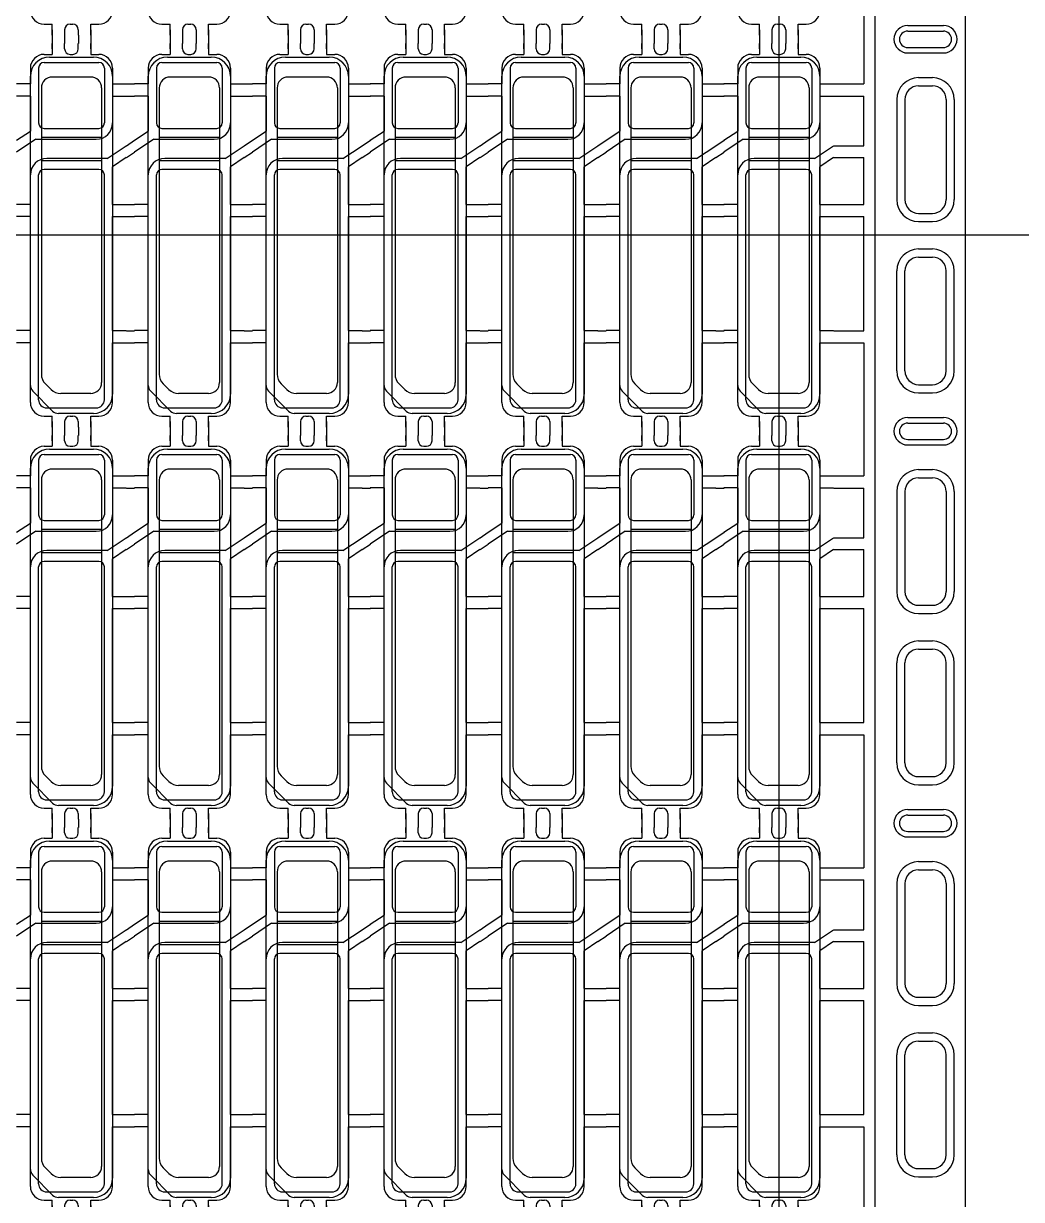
# Model space of a CAD drawing. Header units: millimetres. Extents: x -992 to 1678, y 98 to 1000.
# Drawn here: x -867.06 to -848.86, y 553.78 to 575.23 of the extents above; entities that cross this region are included whole.
import ezdxf

# ---------------------------------------------------------------- set-up
doc = ezdxf.new("R2010")
doc.units = ezdxf.units.MM
doc.linetypes.add('CENTER', pattern=[10.16, 6.35, -1.27, 1.27, -1.27])
doc.linetypes.add('HIDDEN', pattern=[1.905, 1.27, -0.635])
for name, color, linetype in [('1', 3, 'Continuous'), ('b etching', 1, 'Continuous'), ('CEN', 8, 'CENTER'), ('HID', 1, 'HIDDEN'), ('PPA', 2, 'Continuous')]:
    doc.layers.add(name, color=color, linetype=linetype)

# ---------------------------------------------------------------- blocks, each defined once
blk = doc.blocks.new('e1')
at = {"layer": '1'}
for p, q in [((-947.058, 906.581), (-947.058, 906.481)), ((-947.058, 906.481), (-947.058, 906.581)), ((-947.058, 906.581), (-947.058, 906.381)), ((-946.358, 906.581), (-946.358, 906.481)), ((-946.358, 906.481), (-946.358, 906.581)), ((-946.358, 906.581), (-946.358, 906.381)), ((-946.358, 906.381), (-946.208, 906.381)), ((-947.458, 906.131), (-947.458, 905.841)), ((-945.958, 906.131), (-945.958, 905.841)), ((-947.458, 905.841), (-947.708, 905.841)), ((-945.958, 905.841), (-945.708, 905.841)), ((-947.458, 905.621), (-947.708, 905.621)), ((-947.458, 905.621), (-947.458, 904.981)), ((-945.958, 905.621), (-945.958, 905.131)), ((-945.958, 905.621), (-945.708, 905.621)), ((-947.358, 904.831), (-946.258, 904.831)), ((-946.058, 904.481), (-947.158, 904.481)), ((-947.458, 903.641), (-947.458, 904.231)), ((-945.958, 903.641), (-945.958, 904.331)), ((-947.458, 903.641), (-947.708, 903.641)), ((-945.958, 903.641), (-945.708, 903.641)), ((-947.458, 903.421), (-947.708, 903.421)), ((-947.458, 901.341), (-947.458, 903.421)), ((-945.958, 901.341), (-945.958, 903.421)), ((-945.958, 903.421), (-945.708, 903.421)), ((-947.458, 901.341), (-947.708, 901.341)), ((-945.958, 901.341), (-945.708, 901.341)), ((-947.458, 901.121), (-947.708, 901.121)), ((-947.458, 900.031), (-947.458, 901.121)), ((-945.958, 900.031), (-945.958, 901.121)), ((-945.958, 901.121), (-945.708, 901.121)), ((-947.058, 899.581), (-947.058, 899.781)), ((-947.058, 899.581), (-947.058, 899.681)), ((-947.058, 899.681), (-947.058, 899.581)), ((-946.358, 899.781), (-946.208, 899.781)), ((-946.358, 899.581), (-946.358, 899.781)), ((-946.358, 899.581), (-946.358, 899.681)), ((-946.358, 899.681), (-946.358, 899.581))]:
    blk.add_line(p, q, dxfattribs=at)
at = {"layer": '1', "linetype": 'ByBlock'}
for p, q in [((-946.833, 906.481), (-946.833, 906.581)), ((-946.583, 906.481), (-946.583, 906.581)), ((-947.208, 906.381), (-947.058, 906.381)), ((-946.733, 906.381), (-946.683, 906.381)), ((-947.708, 904.814), (-947.458, 904.981)), ((-947.358, 904.831), (-947.708, 904.597)), ((-946.058, 904.481), (-945.708, 904.714)), ((-945.708, 904.497), (-945.958, 904.331)), ((-947.208, 899.781), (-947.058, 899.781)), ((-946.833, 899.681), (-946.833, 899.581)), ((-946.733, 899.781), (-946.683, 899.781)), ((-946.583, 899.681), (-946.583, 899.581))]:
    blk.add_line(p, q, dxfattribs=at)
for centre, start, end in [((-946.733, 906.481), 180, 270), ((-946.683, 906.481), 270, 0), ((-946.733, 899.681), 90, 180), ((-946.683, 899.681), 0, 90)]:
    blk.add_arc(centre, 0.1, start, end, dxfattribs=at)
at = {"layer": '1'}
for centre, radius, start, end in [((-947.208, 906.131), 0.25, 90, 180), ((-946.208, 906.131), 0.25, 0, 90), ((-946.258, 905.131), 0.3, 270, 0), ((-947.158, 904.181), 0.3, 90, 180), ((-947.208, 900.031), 0.25, 180, 270), ((-946.208, 900.031), 0.25, 270, 0)]:
    blk.add_arc(centre, radius, start, end, dxfattribs=at)
blk = doc.blocks.new('e2')
at = {"layer": 'b etching', "linetype": 'ByBlock'}
for p, q in [((-947.308, 906.131), (-947.308, 905.131)), ((-947.208, 906.231), (-946.208, 906.231)), ((-946.108, 906.131), (-946.108, 905.131)), ((-947.208, 905.031), (-946.208, 905.031)), ((-947.308, 900.081), (-947.308, 904.181)), ((-946.208, 904.281), (-947.208, 904.281)), ((-946.108, 900.081), (-946.108, 904.181)), ((-947.158, 899.931), (-946.258, 899.931))]:
    blk.add_line(p, q, dxfattribs=at)
for centre, radius, start, end in [((-947.208, 906.131), 0.1, 90, 180), ((-946.208, 906.131), 0.1, 360, 90), ((-947.208, 905.131), 0.1, 180, 270), ((-946.208, 905.131), 0.1, 270, 360), ((-947.208, 904.181), 0.1, 90, 180), ((-946.208, 904.181), 0.1, 0, 90), ((-947.158, 900.081), 0.15, 180, 270), ((-946.258, 900.081), 0.15, 270, 0)]:
    blk.add_arc(centre, radius, start, end, dxfattribs=at)

msp = doc.modelspace()

# ---------------------------------------------------------------- linework, layer by layer
at = {"layer": '1', "linetype": 'ByBlock'}
for p, q in [((-851.73553085, 576.56062093), (-851.73553085, 574.13062093)), ((-866.53553085, 575.02062093), (-866.53553085, 574.87062093)), ((-866.31053085, 575.02062093), (-866.31053085, 574.87062093)), ((-866.06053085, 575.02062093), (-866.06053085, 574.87062093)), ((-865.83553085, 575.02062093), (-865.83553085, 574.87062093)), ((-864.38553085, 575.02062093), (-864.38553085, 574.87062093)), ((-864.16053085, 575.02062093), (-864.16053085, 574.87062093)), ((-863.91053085, 575.02062093), (-863.91053085, 574.87062093)), ((-863.68553085, 575.02062093), (-863.68553085, 574.87062093)), ((-862.23553085, 575.02062093), (-862.23553085, 574.87062093)), ((-862.01053085, 575.02062093), (-862.01053085, 574.87062093)), ((-861.76053085, 575.02062093), (-861.76053085, 574.87062093)), ((-861.53553085, 575.02062093), (-861.53553085, 574.87062093)), ((-860.08553085, 575.02062093), (-860.08553085, 574.87062093)), ((-859.86053085, 575.02062093), (-859.86053085, 574.87062093)), ((-859.61053085, 575.02062093), (-859.61053085, 574.87062093)), ((-859.38553085, 575.02062093), (-859.38553085, 574.87062093)), ((-857.93553085, 575.02062093), (-857.93553085, 574.87062093)), ((-857.71053085, 575.02062093), (-857.71053085, 574.87062093)), ((-857.46053085, 575.02062093), (-857.46053085, 574.87062093)), ((-857.23553085, 575.02062093), (-857.23553085, 574.87062093)), ((-855.78553085, 575.02062093), (-855.78553085, 574.87062093)), ((-855.56053085, 575.02062093), (-855.56053085, 574.87062093)), ((-855.31053085, 575.02062093), (-855.31053085, 574.87062093)), ((-855.08553085, 575.02062093), (-855.08553085, 574.87062093)), ((-853.63553085, 575.02062093), (-853.63553085, 574.87062093)), ((-853.41053085, 575.02062093), (-853.41053085, 574.87062093)), ((-853.16053085, 575.02062093), (-853.16053085, 574.87062093)), ((-852.93553085, 575.02062093), (-852.93553085, 574.87062093)), ((-865.18553085, 574.13062093), (-865.03553085, 574.13062093)), ((-863.03553085, 574.13062093), (-862.88553085, 574.13062093)), ((-860.88553085, 574.13062093), (-860.73553085, 574.13062093)), ((-858.73553085, 574.13062093), (-858.58553085, 574.13062093)), ((-856.58553085, 574.13062093), (-856.43553085, 574.13062093)), ((-854.43553085, 574.13062093), (-854.28553085, 574.13062093)), ((-852.28553085, 574.13062093), (-851.73553085, 574.13062093)), ((-865.18553085, 573.91062093), (-865.03553085, 573.91062093)), ((-863.03553085, 573.91062093), (-862.88553085, 573.91062093)), ((-860.88553085, 573.91062093), (-860.73553085, 573.91062093)), ((-858.73553085, 573.91062093), (-858.58553085, 573.91062093)), ((-856.58553085, 573.91062093), (-856.43553085, 573.91062093)), ((-854.43553085, 573.91062093), (-854.28553085, 573.91062093)), ((-852.28553085, 573.91062093), (-851.73553085, 573.91062093)), ((-851.73553085, 573.00395426), (-851.73553085, 573.91062093)), ((-865.18553085, 573.00395426), (-865.03553085, 573.10395426)), ((-863.03553085, 573.00395426), (-862.88553085, 573.10395426)), ((-860.88553085, 573.00395426), (-860.73553085, 573.10395426)), ((-858.73553085, 573.00395426), (-858.58553085, 573.10395426)), ((-856.58553085, 573.00395426), (-856.43553085, 573.10395426)), ((-854.43553085, 573.00395426), (-854.28553085, 573.10395426)), ((-852.28553085, 573.00395426), (-851.73553085, 573.00395426)), ((-865.18553085, 572.78728759), (-865.03553085, 572.88728759)), ((-863.03553085, 572.78728759), (-862.88553085, 572.88728759)), ((-860.88553085, 572.78728759), (-860.73553085, 572.88728759)), ((-858.73553085, 572.78728759), (-858.58553085, 572.88728759)), ((-856.58553085, 572.78728759), (-856.43553085, 572.88728759)), ((-854.43553085, 572.78728759), (-854.28553085, 572.88728759)), ((-852.28553085, 572.78728759), (-851.73553085, 572.78728759)), ((-851.73553085, 571.93062093), (-851.73553085, 572.78728759)), ((-865.18553085, 571.93062093), (-865.03553085, 571.93062093)), ((-863.03553085, 571.93062093), (-862.88553085, 571.93062093)), ((-860.88553085, 571.93062093), (-860.73553085, 571.93062093)), ((-858.73553085, 571.93062093), (-858.58553085, 571.93062093)), ((-856.58553085, 571.93062093), (-856.43553085, 571.93062093)), ((-854.43553085, 571.93062093), (-854.28553085, 571.93062093)), ((-852.28553085, 571.93062093), (-851.73553085, 571.93062093)), ((-865.18553085, 571.71062093), (-865.03553085, 571.71062093)), ((-863.03553085, 571.71062093), (-862.88553085, 571.71062093)), ((-860.88553085, 571.71062093), (-860.73553085, 571.71062093)), ((-858.73553085, 571.71062093), (-858.58553085, 571.71062093)), ((-856.58553085, 571.71062093), (-856.43553085, 571.71062093)), ((-854.43553085, 571.71062093), (-854.28553085, 571.71062093)), ((-852.28553085, 571.71062093), (-851.73553085, 571.71062093)), ((-851.73553085, 569.63062093), (-851.73553085, 571.71062093)), ((-865.18553085, 569.63062093), (-865.03553085, 569.63062093)), ((-863.03553085, 569.63062093), (-862.88553085, 569.63062093)), ((-860.88553085, 569.63062093), (-860.73553085, 569.63062093)), ((-858.73553085, 569.63062093), (-858.58553085, 569.63062093)), ((-856.58553085, 569.63062093), (-856.43553085, 569.63062093)), ((-854.43553085, 569.63062093), (-854.28553085, 569.63062093)), ((-852.28553085, 569.63062093), (-851.73553085, 569.63062093)), ((-865.18553085, 569.41062093), (-865.03553085, 569.41062093)), ((-863.03553085, 569.41062093), (-862.88553085, 569.41062093)), ((-860.88553085, 569.41062093), (-860.73553085, 569.41062093)), ((-858.73553085, 569.41062093), (-858.58553085, 569.41062093)), ((-856.58553085, 569.41062093), (-856.43553085, 569.41062093)), ((-854.43553085, 569.41062093), (-854.28553085, 569.41062093)), ((-852.28553085, 569.41062093), (-851.73553085, 569.41062093)), ((-851.73553085, 569.41062093), (-851.73553085, 566.98062093)), ((-866.53553085, 567.87062093), (-866.53553085, 567.72062093)), ((-866.31053085, 567.87062093), (-866.31053085, 567.72062093)), ((-866.06053085, 567.87062093), (-866.06053085, 567.72062093)), ((-865.83553085, 567.87062093), (-865.83553085, 567.72062093)), ((-864.38553085, 567.87062093), (-864.38553085, 567.72062093)), ((-864.16053085, 567.87062093), (-864.16053085, 567.72062093)), ((-863.91053085, 567.87062093), (-863.91053085, 567.72062093)), ((-863.68553085, 567.87062093), (-863.68553085, 567.72062093)), ((-862.23553085, 567.87062093), (-862.23553085, 567.72062093)), ((-862.01053085, 567.87062093), (-862.01053085, 567.72062093)), ((-861.76053085, 567.87062093), (-861.76053085, 567.72062093)), ((-861.53553085, 567.87062093), (-861.53553085, 567.72062093)), ((-860.08553085, 567.87062093), (-860.08553085, 567.72062093)), ((-859.86053085, 567.87062093), (-859.86053085, 567.72062093)), ((-859.61053085, 567.87062093), (-859.61053085, 567.72062093)), ((-859.38553085, 567.87062093), (-859.38553085, 567.72062093)), ((-857.93553085, 567.87062093), (-857.93553085, 567.72062093)), ((-857.71053085, 567.87062093), (-857.71053085, 567.72062093)), ((-857.46053085, 567.87062093), (-857.46053085, 567.72062093)), ((-857.23553085, 567.87062093), (-857.23553085, 567.72062093)), ((-855.78553085, 567.87062093), (-855.78553085, 567.72062093)), ((-855.56053085, 567.87062093), (-855.56053085, 567.72062093)), ((-855.31053085, 567.87062093), (-855.31053085, 567.72062093)), ((-855.08553085, 567.87062093), (-855.08553085, 567.72062093)), ((-853.63553085, 567.87062093), (-853.63553085, 567.72062093)), ((-853.41053085, 567.87062093), (-853.41053085, 567.72062093)), ((-853.16053085, 567.87062093), (-853.16053085, 567.72062093)), ((-852.93553085, 567.87062093), (-852.93553085, 567.72062093)), ((-865.18553085, 566.98062093), (-865.03553085, 566.98062093)), ((-863.03553085, 566.98062093), (-862.88553085, 566.98062093)), ((-860.88553085, 566.98062093), (-860.73553085, 566.98062093)), ((-858.73553085, 566.98062093), (-858.58553085, 566.98062093)), ((-856.58553085, 566.98062093), (-856.43553085, 566.98062093)), ((-854.43553085, 566.98062093), (-854.28553085, 566.98062093)), ((-852.28553085, 566.98062093), (-851.73553085, 566.98062093)), ((-865.18553085, 566.76062093), (-865.03553085, 566.76062093)), ((-863.03553085, 566.76062093), (-862.88553085, 566.76062093)), ((-860.88553085, 566.76062093), (-860.73553085, 566.76062093)), ((-858.73553085, 566.76062093), (-858.58553085, 566.76062093)), ((-856.58553085, 566.76062093), (-856.43553085, 566.76062093)), ((-854.43553085, 566.76062093), (-854.28553085, 566.76062093)), ((-852.28553085, 566.76062093), (-851.73553085, 566.76062093)), ((-851.73553085, 565.85395426), (-851.73553085, 566.76062093)), ((-865.18553085, 565.85395426), (-865.03553085, 565.95395426)), ((-863.03553085, 565.85395426), (-862.88553085, 565.95395426)), ((-860.88553085, 565.85395426), (-860.73553085, 565.95395426)), ((-858.73553085, 565.85395426), (-858.58553085, 565.95395426)), ((-856.58553085, 565.85395426), (-856.43553085, 565.95395426)), ((-854.43553085, 565.85395426), (-854.28553085, 565.95395426)), ((-852.28553085, 565.85395426), (-851.73553085, 565.85395426)), ((-865.18553085, 565.63728759), (-865.03553085, 565.73728759)), ((-863.03553085, 565.63728759), (-862.88553085, 565.73728759)), ((-860.88553085, 565.63728759), (-860.73553085, 565.73728759)), ((-858.73553085, 565.63728759), (-858.58553085, 565.73728759)), ((-856.58553085, 565.63728759), (-856.43553085, 565.73728759)), ((-854.43553085, 565.63728759), (-854.28553085, 565.73728759)), ((-852.28553085, 565.63728759), (-851.73553085, 565.63728759)), ((-851.73553085, 564.78062093), (-851.73553085, 565.63728759)), ((-865.18553085, 564.78062093), (-865.03553085, 564.78062093)), ((-863.03553085, 564.78062093), (-862.88553085, 564.78062093)), ((-860.88553085, 564.78062093), (-860.73553085, 564.78062093)), ((-858.73553085, 564.78062093), (-858.58553085, 564.78062093)), ((-856.58553085, 564.78062093), (-856.43553085, 564.78062093)), ((-854.43553085, 564.78062093), (-854.28553085, 564.78062093)), ((-852.28553085, 564.78062093), (-851.73553085, 564.78062093)), ((-865.18553085, 564.56062093), (-865.03553085, 564.56062093)), ((-863.03553085, 564.56062093), (-862.88553085, 564.56062093)), ((-860.88553085, 564.56062093), (-860.73553085, 564.56062093)), ((-858.73553085, 564.56062093), (-858.58553085, 564.56062093)), ((-856.58553085, 564.56062093), (-856.43553085, 564.56062093)), ((-854.43553085, 564.56062093), (-854.28553085, 564.56062093)), ((-852.28553085, 564.56062093), (-851.73553085, 564.56062093)), ((-851.73553085, 562.48062093), (-851.73553085, 564.56062093)), ((-865.18553085, 562.48062093), (-865.03553085, 562.48062093)), ((-863.03553085, 562.48062093), (-862.88553085, 562.48062093)), ((-860.88553085, 562.48062093), (-860.73553085, 562.48062093)), ((-858.73553085, 562.48062093), (-858.58553085, 562.48062093)), ((-856.58553085, 562.48062093), (-856.43553085, 562.48062093)), ((-854.43553085, 562.48062093), (-854.28553085, 562.48062093)), ((-852.28553085, 562.48062093), (-851.73553085, 562.48062093)), ((-865.18553085, 562.26062093), (-865.03553085, 562.26062093)), ((-863.03553085, 562.26062093), (-862.88553085, 562.26062093)), ((-860.88553085, 562.26062093), (-860.73553085, 562.26062093)), ((-858.73553085, 562.26062093), (-858.58553085, 562.26062093)), ((-856.58553085, 562.26062093), (-856.43553085, 562.26062093)), ((-854.43553085, 562.26062093), (-854.28553085, 562.26062093)), ((-852.28553085, 562.26062093), (-851.73553085, 562.26062093)), ((-851.73553085, 562.26062093), (-851.73553085, 559.83062093)), ((-866.53553085, 560.72062093), (-866.53553085, 560.57062093)), ((-866.31053085, 560.72062093), (-866.31053085, 560.57062093)), ((-866.06053085, 560.72062093), (-866.06053085, 560.57062093)), ((-865.83553085, 560.72062093), (-865.83553085, 560.57062093)), ((-864.38553085, 560.72062093), (-864.38553085, 560.57062093)), ((-864.16053085, 560.72062093), (-864.16053085, 560.57062093)), ((-863.91053085, 560.72062093), (-863.91053085, 560.57062093)), ((-863.68553085, 560.72062093), (-863.68553085, 560.57062093)), ((-862.23553085, 560.72062093), (-862.23553085, 560.57062093)), ((-862.01053085, 560.72062093), (-862.01053085, 560.57062093)), ((-861.76053085, 560.72062093), (-861.76053085, 560.57062093)), ((-861.53553085, 560.72062093), (-861.53553085, 560.57062093)), ((-860.08553085, 560.72062093), (-860.08553085, 560.57062093)), ((-859.86053085, 560.72062093), (-859.86053085, 560.57062093)), ((-859.61053085, 560.72062093), (-859.61053085, 560.57062093)), ((-859.38553085, 560.72062093), (-859.38553085, 560.57062093)), ((-857.93553085, 560.72062093), (-857.93553085, 560.57062093)), ((-857.71053085, 560.72062093), (-857.71053085, 560.57062093)), ((-857.46053085, 560.72062093), (-857.46053085, 560.57062093)), ((-857.23553085, 560.72062093), (-857.23553085, 560.57062093)), ((-855.78553085, 560.72062093), (-855.78553085, 560.57062093)), ((-855.56053085, 560.72062093), (-855.56053085, 560.57062093)), ((-855.31053085, 560.72062093), (-855.31053085, 560.57062093)), ((-855.08553085, 560.72062093), (-855.08553085, 560.57062093)), ((-853.63553085, 560.72062093), (-853.63553085, 560.57062093)), ((-853.41053085, 560.72062093), (-853.41053085, 560.57062093)), ((-853.16053085, 560.72062093), (-853.16053085, 560.57062093)), ((-852.93553085, 560.72062093), (-852.93553085, 560.57062093)), ((-865.18553085, 559.83062093), (-865.03553085, 559.83062093)), ((-863.03553085, 559.83062093), (-862.88553085, 559.83062093)), ((-860.88553085, 559.83062093), (-860.73553085, 559.83062093)), ((-858.73553085, 559.83062093), (-858.58553085, 559.83062093)), ((-856.58553085, 559.83062093), (-856.43553085, 559.83062093)), ((-854.43553085, 559.83062093), (-854.28553085, 559.83062093)), ((-852.28553085, 559.83062093), (-851.73553085, 559.83062093)), ((-865.18553085, 559.61062093), (-865.03553085, 559.61062093)), ((-863.03553085, 559.61062093), (-862.88553085, 559.61062093)), ((-860.88553085, 559.61062093), (-860.73553085, 559.61062093)), ((-858.73553085, 559.61062093), (-858.58553085, 559.61062093)), ((-856.58553085, 559.61062093), (-856.43553085, 559.61062093)), ((-854.43553085, 559.61062093), (-854.28553085, 559.61062093)), ((-852.28553085, 559.61062093), (-851.73553085, 559.61062093)), ((-851.73553085, 558.70395426), (-851.73553085, 559.61062093)), ((-865.18553085, 558.70395426), (-865.03553085, 558.80395426)), ((-863.03553085, 558.70395426), (-862.88553085, 558.80395426)), ((-860.88553085, 558.70395426), (-860.73553085, 558.80395426)), ((-858.73553085, 558.70395426), (-858.58553085, 558.80395426)), ((-856.58553085, 558.70395426), (-856.43553085, 558.80395426)), ((-854.43553085, 558.70395426), (-854.28553085, 558.80395426)), ((-865.18553085, 558.48728759), (-865.03553085, 558.58728759)), ((-863.03553085, 558.48728759), (-862.88553085, 558.58728759)), ((-860.88553085, 558.48728759), (-860.73553085, 558.58728759)), ((-858.73553085, 558.48728759), (-858.58553085, 558.58728759)), ((-856.58553085, 558.48728759), (-856.43553085, 558.58728759)), ((-854.43553085, 558.48728759), (-854.28553085, 558.58728759)), ((-852.28553085, 558.70395426), (-851.73553085, 558.70395426)), ((-852.28553085, 558.48728759), (-851.73553085, 558.48728759)), ((-851.73553085, 557.63062093), (-851.73553085, 558.48728759)), ((-865.18553085, 557.63062093), (-865.03553085, 557.63062093)), ((-863.03553085, 557.63062093), (-862.88553085, 557.63062093)), ((-860.88553085, 557.63062093), (-860.73553085, 557.63062093)), ((-858.73553085, 557.63062093), (-858.58553085, 557.63062093)), ((-856.58553085, 557.63062093), (-856.43553085, 557.63062093)), ((-854.43553085, 557.63062093), (-854.28553085, 557.63062093)), ((-852.28553085, 557.63062093), (-851.73553085, 557.63062093)), ((-865.18553085, 557.41062093), (-865.03553085, 557.41062093)), ((-863.03553085, 557.41062093), (-862.88553085, 557.41062093)), ((-860.88553085, 557.41062093), (-860.73553085, 557.41062093)), ((-858.73553085, 557.41062093), (-858.58553085, 557.41062093)), ((-856.58553085, 557.41062093), (-856.43553085, 557.41062093)), ((-854.43553085, 557.41062093), (-854.28553085, 557.41062093)), ((-852.28553085, 557.41062093), (-851.73553085, 557.41062093)), ((-851.73553085, 555.33062093), (-851.73553085, 557.41062093)), ((-865.18553085, 555.33062093), (-865.03553085, 555.33062093)), ((-863.03553085, 555.33062093), (-862.88553085, 555.33062093)), ((-860.88553085, 555.33062093), (-860.73553085, 555.33062093)), ((-858.73553085, 555.33062093), (-858.58553085, 555.33062093)), ((-856.58553085, 555.33062093), (-856.43553085, 555.33062093)), ((-854.43553085, 555.33062093), (-854.28553085, 555.33062093)), ((-852.28553085, 555.33062093), (-851.73553085, 555.33062093)), ((-865.18553085, 555.11062093), (-865.03553085, 555.11062093)), ((-863.03553085, 555.11062093), (-862.88553085, 555.11062093)), ((-860.88553085, 555.11062093), (-860.73553085, 555.11062093)), ((-858.73553085, 555.11062093), (-858.58553085, 555.11062093)), ((-856.58553085, 555.11062093), (-856.43553085, 555.11062093)), ((-854.43553085, 555.11062093), (-854.28553085, 555.11062093)), ((-852.28553085, 555.11062093), (-851.73553085, 555.11062093)), ((-851.73553085, 555.11062093), (-851.73553085, 552.68062093))]:
    msp.add_line(p, q, dxfattribs=at)
at = {"layer": '1'}
for p, q in [((-850.93553085, 575.09562093), (-850.28553085, 575.09562093)), ((-850.93553085, 575.09562093), (-850.28553085, 575.09562093)), ((-850.93553085, 574.79562093), (-850.28553085, 574.79562093)), ((-850.93553085, 574.79562093), (-850.28553085, 574.79562093)), ((-850.73553085, 574.09562093), (-850.48553085, 574.09562093)), ((-850.98553085, 573.84562093), (-850.98553085, 572.02062093)), ((-850.23553085, 573.84562093), (-850.23553085, 572.02062093)), ((-850.73553085, 571.77062093), (-850.48553085, 571.77062093)), ((-850.73553085, 570.97062093), (-850.48553085, 570.97062093)), ((-850.98553085, 568.89562093), (-850.98553085, 570.72062093)), ((-850.23553085, 568.89562093), (-850.23553085, 570.72062093)), ((-850.73553085, 568.64562093), (-850.48553085, 568.64562093)), ((-850.93553085, 567.94562093), (-850.28553085, 567.94562093)), ((-850.93553085, 567.94562093), (-850.28553085, 567.94562093)), ((-850.93553085, 567.64562093), (-850.28553085, 567.64562093)), ((-850.93553085, 567.64562093), (-850.28553085, 567.64562093)), ((-850.73553085, 566.94562093), (-850.48553085, 566.94562093)), ((-850.98553085, 566.69562093), (-850.98553085, 564.87062093)), ((-850.23553085, 566.69562093), (-850.23553085, 564.87062093)), ((-850.73553085, 564.62062093), (-850.48553085, 564.62062093)), ((-850.73553085, 563.82062093), (-850.48553085, 563.82062093)), ((-850.98553085, 561.74562093), (-850.98553085, 563.57062093)), ((-850.23553085, 561.74562093), (-850.23553085, 563.57062093)), ((-850.73553085, 561.49562093), (-850.48553085, 561.49562093)), ((-850.93553085, 560.79562093), (-850.28553085, 560.79562093)), ((-850.93553085, 560.79562093), (-850.28553085, 560.79562093)), ((-850.93553085, 560.49562093), (-850.28553085, 560.49562093)), ((-850.93553085, 560.49562093), (-850.28553085, 560.49562093)), ((-850.73553085, 559.79562093), (-850.48553085, 559.79562093)), ((-850.98553085, 559.54562093), (-850.98553085, 557.72062093)), ((-850.23553085, 559.54562093), (-850.23553085, 557.72062093)), ((-850.73553085, 557.47062093), (-850.48553085, 557.47062093)), ((-850.73553085, 556.67062093), (-850.48553085, 556.67062093)), ((-850.98553085, 554.59562093), (-850.98553085, 556.42062093)), ((-850.23553085, 554.59562093), (-850.23553085, 556.42062093)), ((-850.73553085, 554.34562093), (-850.48553085, 554.34562093))]:
    msp.add_line(p, q, dxfattribs=at)
for centre, radius, start, end in [((-850.93553085, 574.94562093), 0.15, 90, 270), ((-850.93553085, 574.94562093), 0.15, 90, 270), ((-850.28553085, 574.94562093), 0.15, 270, 90), ((-850.28553085, 574.94562093), 0.15, 270, 90), ((-850.73553085, 573.84562093), 0.25, 90, 180), ((-850.48553085, 573.84562093), 0.25, 0, 90), ((-850.73553085, 572.02062093), 0.25, 180, 270), ((-850.48553085, 572.02062093), 0.25, 270, 0), ((-850.73553085, 570.72062093), 0.25, 90, 180), ((-850.48553085, 570.72062093), 0.25, 360, 90), ((-850.73553085, 568.89562093), 0.25, 180, 270), ((-850.48553085, 568.89562093), 0.25, 270, 360), ((-850.93553085, 567.79562093), 0.15, 90, 270), ((-850.93553085, 567.79562093), 0.15, 90, 270), ((-850.28553085, 567.79562093), 0.15, 270, 90), ((-850.28553085, 567.79562093), 0.15, 270, 90), ((-850.73553085, 566.69562093), 0.25, 90, 180), ((-850.48553085, 566.69562093), 0.25, 0, 90), ((-850.73553085, 564.87062093), 0.25, 180, 270), ((-850.48553085, 564.87062093), 0.25, 270, 0), ((-850.73553085, 563.57062093), 0.25, 90, 180), ((-850.48553085, 563.57062093), 0.25, 360, 90), ((-850.73553085, 561.74562093), 0.25, 180, 270), ((-850.48553085, 561.74562093), 0.25, 270, 360), ((-850.93553085, 560.64562093), 0.15, 90, 270), ((-850.93553085, 560.64562093), 0.15, 90, 270), ((-850.28553085, 560.64562093), 0.15, 270, 90), ((-850.28553085, 560.64562093), 0.15, 270, 90), ((-850.73553085, 559.54562093), 0.25, 90, 180), ((-850.48553085, 559.54562093), 0.25, 0, 90), ((-850.73553085, 557.72062093), 0.25, 180, 270), ((-850.48553085, 557.72062093), 0.25, 270, 0), ((-850.73553085, 556.42062093), 0.25, 90, 180), ((-850.48553085, 556.42062093), 0.25, 360, 90), ((-850.73553085, 554.59562093), 0.25, 180, 270), ((-850.48553085, 554.59562093), 0.25, 270, 360)]:
    msp.add_arc(centre, radius, start, end, dxfattribs=at)
at = {"layer": 'CEN', "linetype": 'ByBlock'}
for p, q in [((-853.28553085, 604.77062093), (-853.28553085, 537.97062093)), ((-650.66508095, 571.37062093), (-912.43297569, 571.37062093))]:
    msp.add_line(p, q, dxfattribs=at)
at = {"layer": 'HID', "linetype": 'ByBlock'}
for p, q in [((-851.53553085, 596.62062093), (-851.53553085, 546.12062093)), ((-850.93553085, 575.19562093), (-850.28553085, 575.19562093)), ((-850.93553085, 574.69562093), (-850.28553085, 574.69562093)), ((-850.73553085, 574.24562093), (-850.48553085, 574.24562093)), ((-851.13553085, 573.84562093), (-851.13553085, 572.02062093)), ((-850.08553085, 573.84562093), (-850.08553085, 572.02062093)), ((-850.73553085, 571.62062093), (-850.48553085, 571.62062093)), ((-850.73553085, 571.12062093), (-850.48553085, 571.12062093)), ((-851.13553085, 568.89562093), (-851.13553085, 570.72062093)), ((-850.08553085, 568.89562093), (-850.08553085, 570.72062093)), ((-850.73553085, 568.49562093), (-850.48553085, 568.49562093)), ((-850.93553085, 568.04562093), (-850.28553085, 568.04562093)), ((-850.93553085, 567.54562093), (-850.28553085, 567.54562093)), ((-850.73553085, 567.09562093), (-850.48553085, 567.09562093)), ((-851.13553085, 566.69562093), (-851.13553085, 564.87062093)), ((-850.08553085, 566.69562093), (-850.08553085, 564.87062093)), ((-850.73553085, 564.47062093), (-850.48553085, 564.47062093)), ((-850.73553085, 563.97062093), (-850.48553085, 563.97062093)), ((-851.13553085, 561.74562093), (-851.13553085, 563.57062093)), ((-850.08553085, 561.74562093), (-850.08553085, 563.57062093)), ((-850.73553085, 561.34562093), (-850.48553085, 561.34562093)), ((-850.93553085, 560.89562093), (-850.28553085, 560.89562093)), ((-850.93553085, 560.39562093), (-850.28553085, 560.39562093)), ((-850.73553085, 559.94562093), (-850.48553085, 559.94562093)), ((-851.13553085, 559.54562093), (-851.13553085, 557.72062093)), ((-850.08553085, 559.54562093), (-850.08553085, 557.72062093)), ((-850.73553085, 557.32062093), (-850.48553085, 557.32062093)), ((-850.73553085, 556.82062093), (-850.48553085, 556.82062093)), ((-851.13553085, 554.59562093), (-851.13553085, 556.42062093)), ((-850.08553085, 554.59562093), (-850.08553085, 556.42062093)), ((-850.73553085, 554.19562093), (-850.48553085, 554.19562093))]:
    msp.add_line(p, q, dxfattribs=at)
for centre, radius, start, end in [((-850.93553085, 574.94562093), 0.25, 90, 270), ((-850.28553085, 574.94562093), 0.25, 270, 90), ((-850.73553085, 573.84562093), 0.4, 90, 180), ((-850.48553085, 573.84562093), 0.4, 0, 90), ((-850.73553085, 572.02062093), 0.4, 180, 270), ((-850.48553085, 572.02062093), 0.4, 270, 0), ((-850.73553085, 570.72062093), 0.4, 90, 180), ((-850.48553085, 570.72062093), 0.4, 360, 90), ((-850.73553085, 568.89562093), 0.4, 180, 270), ((-850.48553085, 568.89562093), 0.4, 270, 360), ((-850.93553085, 567.79562093), 0.25, 90, 270), ((-850.28553085, 567.79562093), 0.25, 270, 90), ((-850.73553085, 566.69562093), 0.4, 90, 180), ((-850.48553085, 566.69562093), 0.4, 0, 90), ((-850.73553085, 564.87062093), 0.4, 180, 270), ((-850.48553085, 564.87062093), 0.4, 270, 0), ((-850.73553085, 563.57062093), 0.4, 90, 180), ((-850.48553085, 563.57062093), 0.4, 360, 90), ((-850.73553085, 561.74562093), 0.4, 180, 270), ((-850.48553085, 561.74562093), 0.4, 270, 360), ((-850.93553085, 560.64562093), 0.25, 90, 270), ((-850.28553085, 560.64562093), 0.25, 270, 90), ((-850.73553085, 559.54562093), 0.4, 90, 180), ((-850.48553085, 559.54562093), 0.4, 0, 90), ((-850.73553085, 557.72062093), 0.4, 180, 270), ((-850.48553085, 557.72062093), 0.4, 270, 0), ((-850.73553085, 556.42062093), 0.4, 90, 180), ((-850.48553085, 556.42062093), 0.4, 360, 90), ((-850.73553085, 554.59562093), 0.4, 180, 270), ((-850.48553085, 554.59562093), 0.4, 270, 360)]:
    msp.add_arc(centre, radius, start, end, dxfattribs=at)
at = {"layer": 'PPA', "linetype": 'ByBlock'}
for p, q in [((-849.88553085, 598.42062093), (-849.88553085, 544.32062093)), ((-866.58553085, 574.62062093), (-865.78553085, 574.62062093)), ((-864.43553085, 574.62062093), (-863.63553085, 574.62062093)), ((-862.28553085, 574.62062093), (-861.48553085, 574.62062093)), ((-860.13553085, 574.62062093), (-859.33553085, 574.62062093)), ((-857.98553085, 574.62062093), (-857.18553085, 574.62062093)), ((-855.83553085, 574.62062093), (-855.03553085, 574.62062093)), ((-853.68553085, 574.62062093), (-852.88553085, 574.62062093)), ((-866.93553085, 568.63275296), (-866.93553085, 574.27062093)), ((-865.83553085, 574.25698456), (-866.53553085, 574.25698456)), ((-865.43553085, 574.27062093), (-865.43553085, 568.47062093)), ((-864.78553085, 568.63275296), (-864.78553085, 574.27062093)), ((-863.68553085, 574.25698456), (-864.38553085, 574.25698456)), ((-863.28553085, 574.27062093), (-863.28553085, 568.47062093)), ((-862.63553085, 568.63275296), (-862.63553085, 574.27062093)), ((-861.53553085, 574.25698456), (-862.23553085, 574.25698456)), ((-861.13553085, 574.27062093), (-861.13553085, 568.47062093)), ((-860.48553085, 568.63275296), (-860.48553085, 574.27062093)), ((-859.38553085, 574.25698456), (-860.08553085, 574.25698456)), ((-858.98553085, 574.27062093), (-858.98553085, 568.47062093)), ((-858.33553085, 568.63275296), (-858.33553085, 574.27062093)), ((-857.23553085, 574.25698456), (-857.93553085, 574.25698456)), ((-856.83553085, 574.27062093), (-856.83553085, 568.47062093)), ((-856.18553085, 568.63275296), (-856.18553085, 574.27062093)), ((-855.08553085, 574.25698456), (-855.78553085, 574.25698456)), ((-854.68553085, 574.27062093), (-854.68553085, 568.47062093)), ((-854.03553085, 568.63275296), (-854.03553085, 574.27062093)), ((-852.93553085, 574.25698456), (-853.63553085, 574.25698456)), ((-852.53553085, 574.27062093), (-852.53553085, 568.47062093)), ((-866.73553085, 574.05698456), (-866.73553085, 568.83781068)), ((-865.63553085, 574.05698456), (-865.63553085, 568.68425729)), ((-864.58553085, 574.05698456), (-864.58553085, 568.83781068)), ((-863.48553085, 574.05698456), (-863.48553085, 568.68425729)), ((-862.43553085, 574.05698456), (-862.43553085, 568.83781068)), ((-861.33553085, 574.05698456), (-861.33553085, 568.68425729)), ((-860.28553085, 574.05698456), (-860.28553085, 568.83781068)), ((-859.18553085, 574.05698456), (-859.18553085, 568.68425729)), ((-858.13553085, 574.05698456), (-858.13553085, 568.83781068)), ((-857.03553085, 574.05698456), (-857.03553085, 568.68425729)), ((-855.98553085, 574.05698456), (-855.98553085, 568.83781068)), ((-854.88553085, 574.05698456), (-854.88553085, 568.68425729)), ((-853.83553085, 574.05698456), (-853.83553085, 568.83781068)), ((-852.73553085, 574.05698456), (-852.73553085, 568.68425729)), ((-866.73553085, 573.16062093), (-865.63553085, 573.16062093)), ((-864.58553085, 573.16062093), (-863.48553085, 573.16062093)), ((-862.43553085, 573.16062093), (-861.33553085, 573.16062093)), ((-860.28553085, 573.16062093), (-859.18553085, 573.16062093)), ((-858.13553085, 573.16062093), (-857.03553085, 573.16062093)), ((-855.98553085, 573.16062093), (-854.88553085, 573.16062093)), ((-853.83553085, 573.16062093), (-852.73553085, 573.16062093)), ((-865.63553085, 572.73062093), (-866.73553085, 572.73062093)), ((-863.48553085, 572.73062093), (-864.58553085, 572.73062093)), ((-861.33553085, 572.73062093), (-862.43553085, 572.73062093)), ((-859.18553085, 572.73062093), (-860.28553085, 572.73062093)), ((-857.03553085, 572.73062093), (-858.13553085, 572.73062093)), ((-854.88553085, 572.73062093), (-855.98553085, 572.73062093)), ((-852.73553085, 572.73062093), (-853.83553085, 572.73062093)), ((-866.66230754, 568.66103399), (-866.55875415, 568.5574806)), ((-864.51230754, 568.66103399), (-864.40875415, 568.5574806)), ((-862.36230754, 568.66103399), (-862.25875415, 568.5574806)), ((-860.21230754, 568.66103399), (-860.10875415, 568.5574806)), ((-858.06230754, 568.66103399), (-857.95875415, 568.5574806)), ((-855.91230754, 568.66103399), (-855.80875415, 568.5574806)), ((-853.76230754, 568.66103399), (-853.65875415, 568.5574806)), ((-866.89159687, 568.52668695), (-866.52946483, 568.16455491)), ((-865.83553085, 568.48425729), (-866.38197746, 568.48425729)), ((-864.74159687, 568.52668695), (-864.37946483, 568.16455491)), ((-863.68553085, 568.48425729), (-864.23197746, 568.48425729)), ((-862.59159687, 568.52668695), (-862.22946483, 568.16455491)), ((-861.53553085, 568.48425729), (-862.08197746, 568.48425729)), ((-860.44159687, 568.52668695), (-860.07946483, 568.16455491)), ((-859.38553085, 568.48425729), (-859.93197746, 568.48425729)), ((-858.29159687, 568.52668695), (-857.92946483, 568.16455491)), ((-857.23553085, 568.48425729), (-857.78197746, 568.48425729)), ((-856.14159687, 568.52668695), (-855.77946483, 568.16455491)), ((-855.08553085, 568.48425729), (-855.63197746, 568.48425729)), ((-853.99159687, 568.52668695), (-853.62946483, 568.16455491)), ((-852.93553085, 568.48425729), (-853.48197746, 568.48425729)), ((-865.78553085, 568.12062093), (-866.42339881, 568.12062093)), ((-863.63553085, 568.12062093), (-864.27339881, 568.12062093)), ((-861.48553085, 568.12062093), (-862.12339881, 568.12062093)), ((-859.33553085, 568.12062093), (-859.97339881, 568.12062093)), ((-857.18553085, 568.12062093), (-857.82339881, 568.12062093)), ((-855.03553085, 568.12062093), (-855.67339881, 568.12062093)), ((-852.88553085, 568.12062093), (-853.52339881, 568.12062093)), ((-866.58553085, 567.47062093), (-865.78553085, 567.47062093)), ((-864.43553085, 567.47062093), (-863.63553085, 567.47062093)), ((-862.28553085, 567.47062093), (-861.48553085, 567.47062093)), ((-860.13553085, 567.47062093), (-859.33553085, 567.47062093)), ((-857.98553085, 567.47062093), (-857.18553085, 567.47062093)), ((-855.83553085, 567.47062093), (-855.03553085, 567.47062093)), ((-853.68553085, 567.47062093), (-852.88553085, 567.47062093)), ((-866.93553085, 561.48275296), (-866.93553085, 567.12062093)), ((-865.83553085, 567.10698456), (-866.53553085, 567.10698456)), ((-865.43553085, 567.12062093), (-865.43553085, 561.32062093)), ((-864.78553085, 561.48275296), (-864.78553085, 567.12062093)), ((-863.68553085, 567.10698456), (-864.38553085, 567.10698456)), ((-863.28553085, 567.12062093), (-863.28553085, 561.32062093)), ((-862.63553085, 561.48275296), (-862.63553085, 567.12062093)), ((-861.53553085, 567.10698456), (-862.23553085, 567.10698456)), ((-861.13553085, 567.12062093), (-861.13553085, 561.32062093)), ((-860.48553085, 561.48275296), (-860.48553085, 567.12062093)), ((-859.38553085, 567.10698456), (-860.08553085, 567.10698456)), ((-858.98553085, 567.12062093), (-858.98553085, 561.32062093)), ((-858.33553085, 561.48275296), (-858.33553085, 567.12062093)), ((-857.23553085, 567.10698456), (-857.93553085, 567.10698456)), ((-856.83553085, 567.12062093), (-856.83553085, 561.32062093)), ((-856.18553085, 561.48275296), (-856.18553085, 567.12062093)), ((-855.08553085, 567.10698456), (-855.78553085, 567.10698456)), ((-854.68553085, 567.12062093), (-854.68553085, 561.32062093)), ((-854.03553085, 561.48275296), (-854.03553085, 567.12062093)), ((-852.93553085, 567.10698456), (-853.63553085, 567.10698456)), ((-852.53553085, 567.12062093), (-852.53553085, 561.32062093)), ((-866.73553085, 566.90698456), (-866.73553085, 561.68781068)), ((-865.63553085, 566.90698456), (-865.63553085, 561.53425729)), ((-864.58553085, 566.90698456), (-864.58553085, 561.68781068)), ((-863.48553085, 566.90698456), (-863.48553085, 561.53425729)), ((-862.43553085, 566.90698456), (-862.43553085, 561.68781068)), ((-861.33553085, 566.90698456), (-861.33553085, 561.53425729)), ((-860.28553085, 566.90698456), (-860.28553085, 561.68781068)), ((-859.18553085, 566.90698456), (-859.18553085, 561.53425729)), ((-858.13553085, 566.90698456), (-858.13553085, 561.68781068)), ((-857.03553085, 566.90698456), (-857.03553085, 561.53425729)), ((-855.98553085, 566.90698456), (-855.98553085, 561.68781068)), ((-854.88553085, 566.90698456), (-854.88553085, 561.53425729)), ((-853.83553085, 566.90698456), (-853.83553085, 561.68781068)), ((-852.73553085, 566.90698456), (-852.73553085, 561.53425729)), ((-866.73553085, 566.01062093), (-865.63553085, 566.01062093)), ((-864.58553085, 566.01062093), (-863.48553085, 566.01062093)), ((-862.43553085, 566.01062093), (-861.33553085, 566.01062093)), ((-860.28553085, 566.01062093), (-859.18553085, 566.01062093)), ((-858.13553085, 566.01062093), (-857.03553085, 566.01062093)), ((-855.98553085, 566.01062093), (-854.88553085, 566.01062093)), ((-853.83553085, 566.01062093), (-852.73553085, 566.01062093)), ((-865.63553085, 565.58062093), (-866.73553085, 565.58062093)), ((-863.48553085, 565.58062093), (-864.58553085, 565.58062093)), ((-861.33553085, 565.58062093), (-862.43553085, 565.58062093)), ((-859.18553085, 565.58062093), (-860.28553085, 565.58062093)), ((-857.03553085, 565.58062093), (-858.13553085, 565.58062093)), ((-854.88553085, 565.58062093), (-855.98553085, 565.58062093)), ((-852.73553085, 565.58062093), (-853.83553085, 565.58062093)), ((-866.89159687, 561.37668695), (-866.52946483, 561.01455491)), ((-866.66230754, 561.51103399), (-866.55875415, 561.4074806)), ((-864.74159687, 561.37668695), (-864.37946483, 561.01455491)), ((-864.51230754, 561.51103399), (-864.40875415, 561.4074806)), ((-862.59159687, 561.37668695), (-862.22946483, 561.01455491)), ((-862.36230754, 561.51103399), (-862.25875415, 561.4074806)), ((-860.44159687, 561.37668695), (-860.07946483, 561.01455491)), ((-860.21230754, 561.51103399), (-860.10875415, 561.4074806)), ((-858.29159687, 561.37668695), (-857.92946483, 561.01455491)), ((-858.06230754, 561.51103399), (-857.95875415, 561.4074806)), ((-856.14159687, 561.37668695), (-855.77946483, 561.01455491)), ((-855.91230754, 561.51103399), (-855.80875415, 561.4074806)), ((-853.99159687, 561.37668695), (-853.62946483, 561.01455491)), ((-853.76230754, 561.51103399), (-853.65875415, 561.4074806)), ((-865.83553085, 561.33425729), (-866.38197746, 561.33425729)), ((-863.68553085, 561.33425729), (-864.23197746, 561.33425729)), ((-861.53553085, 561.33425729), (-862.08197746, 561.33425729)), ((-859.38553085, 561.33425729), (-859.93197746, 561.33425729)), ((-857.23553085, 561.33425729), (-857.78197746, 561.33425729)), ((-855.08553085, 561.33425729), (-855.63197746, 561.33425729)), ((-852.93553085, 561.33425729), (-853.48197746, 561.33425729)), ((-865.78553085, 560.97062093), (-866.42339881, 560.97062093)), ((-863.63553085, 560.97062093), (-864.27339881, 560.97062093)), ((-861.48553085, 560.97062093), (-862.12339881, 560.97062093)), ((-859.33553085, 560.97062093), (-859.97339881, 560.97062093)), ((-857.18553085, 560.97062093), (-857.82339881, 560.97062093)), ((-855.03553085, 560.97062093), (-855.67339881, 560.97062093)), ((-852.88553085, 560.97062093), (-853.52339881, 560.97062093)), ((-866.58553085, 560.32062093), (-865.78553085, 560.32062093)), ((-864.43553085, 560.32062093), (-863.63553085, 560.32062093)), ((-862.28553085, 560.32062093), (-861.48553085, 560.32062093)), ((-860.13553085, 560.32062093), (-859.33553085, 560.32062093)), ((-857.98553085, 560.32062093), (-857.18553085, 560.32062093)), ((-855.83553085, 560.32062093), (-855.03553085, 560.32062093)), ((-853.68553085, 560.32062093), (-852.88553085, 560.32062093)), ((-866.93553085, 554.33275296), (-866.93553085, 559.97062093)), ((-865.83553085, 559.95698456), (-866.53553085, 559.95698456)), ((-865.43553085, 559.97062093), (-865.43553085, 554.17062093)), ((-864.78553085, 554.33275296), (-864.78553085, 559.97062093)), ((-863.68553085, 559.95698456), (-864.38553085, 559.95698456)), ((-863.28553085, 559.97062093), (-863.28553085, 554.17062093)), ((-862.63553085, 554.33275296), (-862.63553085, 559.97062093)), ((-861.53553085, 559.95698456), (-862.23553085, 559.95698456)), ((-861.13553085, 559.97062093), (-861.13553085, 554.17062093)), ((-860.48553085, 554.33275296), (-860.48553085, 559.97062093)), ((-859.38553085, 559.95698456), (-860.08553085, 559.95698456)), ((-858.98553085, 559.97062093), (-858.98553085, 554.17062093)), ((-858.33553085, 554.33275296), (-858.33553085, 559.97062093)), ((-857.23553085, 559.95698456), (-857.93553085, 559.95698456)), ((-856.83553085, 559.97062093), (-856.83553085, 554.17062093)), ((-856.18553085, 554.33275296), (-856.18553085, 559.97062093)), ((-855.08553085, 559.95698456), (-855.78553085, 559.95698456)), ((-854.68553085, 559.97062093), (-854.68553085, 554.17062093)), ((-854.03553085, 554.33275296), (-854.03553085, 559.97062093)), ((-852.93553085, 559.95698456), (-853.63553085, 559.95698456)), ((-852.53553085, 559.97062093), (-852.53553085, 554.17062093)), ((-866.73553085, 559.75698456), (-866.73553085, 554.53781068)), ((-865.63553085, 559.75698456), (-865.63553085, 554.38425729)), ((-864.58553085, 559.75698456), (-864.58553085, 554.53781068)), ((-863.48553085, 559.75698456), (-863.48553085, 554.38425729)), ((-862.43553085, 559.75698456), (-862.43553085, 554.53781068)), ((-861.33553085, 559.75698456), (-861.33553085, 554.38425729)), ((-860.28553085, 559.75698456), (-860.28553085, 554.53781068)), ((-859.18553085, 559.75698456), (-859.18553085, 554.38425729)), ((-858.13553085, 559.75698456), (-858.13553085, 554.53781068)), ((-857.03553085, 559.75698456), (-857.03553085, 554.38425729)), ((-855.98553085, 559.75698456), (-855.98553085, 554.53781068)), ((-854.88553085, 559.75698456), (-854.88553085, 554.38425729)), ((-853.83553085, 559.75698456), (-853.83553085, 554.53781068)), ((-852.73553085, 559.75698456), (-852.73553085, 554.38425729)), ((-866.73553085, 558.86062093), (-865.63553085, 558.86062093)), ((-864.58553085, 558.86062093), (-863.48553085, 558.86062093)), ((-862.43553085, 558.86062093), (-861.33553085, 558.86062093)), ((-860.28553085, 558.86062093), (-859.18553085, 558.86062093)), ((-858.13553085, 558.86062093), (-857.03553085, 558.86062093)), ((-855.98553085, 558.86062093), (-854.88553085, 558.86062093)), ((-853.83553085, 558.86062093), (-852.73553085, 558.86062093)), ((-865.63553085, 558.43062093), (-866.73553085, 558.43062093)), ((-863.48553085, 558.43062093), (-864.58553085, 558.43062093)), ((-861.33553085, 558.43062093), (-862.43553085, 558.43062093)), ((-859.18553085, 558.43062093), (-860.28553085, 558.43062093)), ((-857.03553085, 558.43062093), (-858.13553085, 558.43062093)), ((-854.88553085, 558.43062093), (-855.98553085, 558.43062093)), ((-852.73553085, 558.43062093), (-853.83553085, 558.43062093)), ((-866.66230754, 554.36103399), (-866.55875415, 554.2574806)), ((-864.51230754, 554.36103399), (-864.40875415, 554.2574806)), ((-862.36230754, 554.36103399), (-862.25875415, 554.2574806)), ((-860.21230754, 554.36103399), (-860.10875415, 554.2574806)), ((-858.06230754, 554.36103399), (-857.95875415, 554.2574806)), ((-855.91230754, 554.36103399), (-855.80875415, 554.2574806)), ((-853.76230754, 554.36103399), (-853.65875415, 554.2574806)), ((-866.89159687, 554.22668695), (-866.52946483, 553.86455491)), ((-865.83553085, 554.18425729), (-866.38197746, 554.18425729)), ((-864.74159687, 554.22668695), (-864.37946483, 553.86455491)), ((-863.68553085, 554.18425729), (-864.23197746, 554.18425729)), ((-862.59159687, 554.22668695), (-862.22946483, 553.86455491)), ((-861.53553085, 554.18425729), (-862.08197746, 554.18425729)), ((-860.44159687, 554.22668695), (-860.07946483, 553.86455491)), ((-859.38553085, 554.18425729), (-859.93197746, 554.18425729)), ((-858.29159687, 554.22668695), (-857.92946483, 553.86455491)), ((-857.23553085, 554.18425729), (-857.78197746, 554.18425729)), ((-856.14159687, 554.22668695), (-855.77946483, 553.86455491)), ((-855.08553085, 554.18425729), (-855.63197746, 554.18425729)), ((-853.99159687, 554.22668695), (-853.62946483, 553.86455491)), ((-852.93553085, 554.18425729), (-853.48197746, 554.18425729)), ((-865.78553085, 553.82062093), (-866.42339881, 553.82062093)), ((-863.63553085, 553.82062093), (-864.27339881, 553.82062093)), ((-861.48553085, 553.82062093), (-862.12339881, 553.82062093)), ((-859.33553085, 553.82062093), (-859.97339881, 553.82062093)), ((-857.18553085, 553.82062093), (-857.82339881, 553.82062093)), ((-855.03553085, 553.82062093), (-855.67339881, 553.82062093)), ((-852.88553085, 553.82062093), (-853.52339881, 553.82062093))]:
    msp.add_line(p, q, dxfattribs=at)
for centre, radius, start, end in [((-866.58553085, 574.27062093), 0.35, 90, 180), ((-865.78553085, 574.27062093), 0.35, 0, 90), ((-864.43553085, 574.27062093), 0.35, 90, 180), ((-863.63553085, 574.27062093), 0.35, 0, 90), ((-862.28553085, 574.27062093), 0.35, 90, 180), ((-861.48553085, 574.27062093), 0.35, 0, 90), ((-860.13553085, 574.27062093), 0.35, 90, 180), ((-859.33553085, 574.27062093), 0.35, 0, 90), ((-857.98553085, 574.27062093), 0.35, 90, 180), ((-857.18553085, 574.27062093), 0.35, 0, 90), ((-855.83553085, 574.27062093), 0.35, 90, 180), ((-855.03553085, 574.27062093), 0.35, 0, 90), ((-853.68553085, 574.27062093), 0.35, 90, 180), ((-852.88553085, 574.27062093), 0.35, 0, 90), ((-866.53553085, 574.05698456), 0.2, 90, 180), ((-865.83553085, 574.05698456), 0.2, 0, 90), ((-864.38553085, 574.05698456), 0.2, 90, 180), ((-863.68553085, 574.05698456), 0.2, 0, 90), ((-862.23553085, 574.05698456), 0.2, 90, 180), ((-861.53553085, 574.05698456), 0.2, 0, 90), ((-860.08553085, 574.05698456), 0.2, 90, 180), ((-859.38553085, 574.05698456), 0.2, 0, 90), ((-857.93553085, 574.05698456), 0.2, 90, 180), ((-857.23553085, 574.05698456), 0.2, 0, 90), ((-855.78553085, 574.05698456), 0.2, 90, 180), ((-855.08553085, 574.05698456), 0.2, 0, 90), ((-853.63553085, 574.05698456), 0.2, 90, 180), ((-852.93553085, 574.05698456), 0.2, 0, 90), ((-866.48553085, 568.83781068), 0.25, 180, 225), ((-865.83553085, 568.68425729), 0.2, 270, 0), ((-864.33553085, 568.83781068), 0.25, 180, 225), ((-863.68553085, 568.68425729), 0.2, 270, 0), ((-862.18553085, 568.83781068), 0.25, 180, 225), ((-861.53553085, 568.68425729), 0.2, 270, 0), ((-860.03553085, 568.83781068), 0.25, 180, 225), ((-859.38553085, 568.68425729), 0.2, 270, 0), ((-857.88553085, 568.83781068), 0.25, 180, 225), ((-857.23553085, 568.68425729), 0.2, 270, 0), ((-855.73553085, 568.83781068), 0.25, 180, 225), ((-855.08553085, 568.68425729), 0.2, 270, 0), ((-853.58553085, 568.83781068), 0.25, 180, 225), ((-852.93553085, 568.68425729), 0.2, 270, 0), ((-866.78553085, 568.63275296), 0.15, 180, 225), ((-866.38197746, 568.73425729), 0.25, 225, 270), ((-865.78553085, 568.47062093), 0.35, 270, 0), ((-864.63553085, 568.63275296), 0.15, 180, 225), ((-864.23197746, 568.73425729), 0.25, 225, 270), ((-863.63553085, 568.47062093), 0.35, 270, 0), ((-862.48553085, 568.63275296), 0.15, 180, 225), ((-862.08197746, 568.73425729), 0.25, 225, 270), ((-861.48553085, 568.47062093), 0.35, 270, 0), ((-860.33553085, 568.63275296), 0.15, 180, 225), ((-859.93197746, 568.73425729), 0.25, 225, 270), ((-859.33553085, 568.47062093), 0.35, 270, 0), ((-858.18553085, 568.63275296), 0.15, 180, 225), ((-857.78197746, 568.73425729), 0.25, 225, 270), ((-857.18553085, 568.47062093), 0.35, 270, 0), ((-856.03553085, 568.63275296), 0.15, 180, 225), ((-855.63197746, 568.73425729), 0.25, 225, 270), ((-855.03553085, 568.47062093), 0.35, 270, 0), ((-853.88553085, 568.63275296), 0.15, 180, 225), ((-853.48197746, 568.73425729), 0.25, 225, 270), ((-852.88553085, 568.47062093), 0.35, 270, 0), ((-866.42339881, 568.27062093), 0.15, 225, 270), ((-864.27339881, 568.27062093), 0.15, 225, 270), ((-862.12339881, 568.27062093), 0.15, 225, 270), ((-859.97339881, 568.27062093), 0.15, 225, 270), ((-857.82339881, 568.27062093), 0.15, 225, 270), ((-855.67339881, 568.27062093), 0.15, 225, 270), ((-853.52339881, 568.27062093), 0.15, 225, 270), ((-866.58553085, 567.12062093), 0.35, 90, 180), ((-865.78553085, 567.12062093), 0.35, 0, 90), ((-864.43553085, 567.12062093), 0.35, 90, 180), ((-863.63553085, 567.12062093), 0.35, 0, 90), ((-862.28553085, 567.12062093), 0.35, 90, 180), ((-861.48553085, 567.12062093), 0.35, 0, 90), ((-860.13553085, 567.12062093), 0.35, 90, 180), ((-859.33553085, 567.12062093), 0.35, 0, 90), ((-857.98553085, 567.12062093), 0.35, 90, 180), ((-857.18553085, 567.12062093), 0.35, 0, 90), ((-855.83553085, 567.12062093), 0.35, 90, 180), ((-855.03553085, 567.12062093), 0.35, 0, 90), ((-853.68553085, 567.12062093), 0.35, 90, 180), ((-852.88553085, 567.12062093), 0.35, 0, 90), ((-866.53553085, 566.90698456), 0.2, 90, 180), ((-865.83553085, 566.90698456), 0.2, 0, 90), ((-864.38553085, 566.90698456), 0.2, 90, 180), ((-863.68553085, 566.90698456), 0.2, 0, 90), ((-862.23553085, 566.90698456), 0.2, 90, 180), ((-861.53553085, 566.90698456), 0.2, 0, 90), ((-860.08553085, 566.90698456), 0.2, 90, 180), ((-859.38553085, 566.90698456), 0.2, 0, 90), ((-857.93553085, 566.90698456), 0.2, 90, 180), ((-857.23553085, 566.90698456), 0.2, 0, 90), ((-855.78553085, 566.90698456), 0.2, 90, 180), ((-855.08553085, 566.90698456), 0.2, 0, 90), ((-853.63553085, 566.90698456), 0.2, 90, 180), ((-852.93553085, 566.90698456), 0.2, 0, 90), ((-866.48553085, 561.68781068), 0.25, 180, 225), ((-864.33553085, 561.68781068), 0.25, 180, 225), ((-862.18553085, 561.68781068), 0.25, 180, 225), ((-860.03553085, 561.68781068), 0.25, 180, 225), ((-857.88553085, 561.68781068), 0.25, 180, 225), ((-855.73553085, 561.68781068), 0.25, 180, 225), ((-853.58553085, 561.68781068), 0.25, 180, 225), ((-866.78553085, 561.48275296), 0.15, 180, 225), ((-866.38197746, 561.58425729), 0.25, 225, 270), ((-865.83553085, 561.53425729), 0.2, 270, 0), ((-864.63553085, 561.48275296), 0.15, 180, 225), ((-864.23197746, 561.58425729), 0.25, 225, 270), ((-863.68553085, 561.53425729), 0.2, 270, 0), ((-862.48553085, 561.48275296), 0.15, 180, 225), ((-862.08197746, 561.58425729), 0.25, 225, 270), ((-861.53553085, 561.53425729), 0.2, 270, 0), ((-860.33553085, 561.48275296), 0.15, 180, 225), ((-859.93197746, 561.58425729), 0.25, 225, 270), ((-859.38553085, 561.53425729), 0.2, 270, 0), ((-858.18553085, 561.48275296), 0.15, 180, 225), ((-857.78197746, 561.58425729), 0.25, 225, 270), ((-857.23553085, 561.53425729), 0.2, 270, 0), ((-856.03553085, 561.48275296), 0.15, 180, 225), ((-855.63197746, 561.58425729), 0.25, 225, 270), ((-855.08553085, 561.53425729), 0.2, 270, 0), ((-853.88553085, 561.48275296), 0.15, 180, 225), ((-853.48197746, 561.58425729), 0.25, 225, 270), ((-852.93553085, 561.53425729), 0.2, 270, 0), ((-865.78553085, 561.32062093), 0.35, 270, 0), ((-863.63553085, 561.32062093), 0.35, 270, 0), ((-861.48553085, 561.32062093), 0.35, 270, 0), ((-859.33553085, 561.32062093), 0.35, 270, 0), ((-857.18553085, 561.32062093), 0.35, 270, 0), ((-855.03553085, 561.32062093), 0.35, 270, 0), ((-852.88553085, 561.32062093), 0.35, 270, 0), ((-866.42339881, 561.12062093), 0.15, 225, 270), ((-864.27339881, 561.12062093), 0.15, 225, 270), ((-862.12339881, 561.12062093), 0.15, 225, 270), ((-859.97339881, 561.12062093), 0.15, 225, 270), ((-857.82339881, 561.12062093), 0.15, 225, 270), ((-855.67339881, 561.12062093), 0.15, 225, 270), ((-853.52339881, 561.12062093), 0.15, 225, 270), ((-866.58553085, 559.97062093), 0.35, 90, 180), ((-865.78553085, 559.97062093), 0.35, 0, 90), ((-864.43553085, 559.97062093), 0.35, 90, 180), ((-863.63553085, 559.97062093), 0.35, 0, 90), ((-862.28553085, 559.97062093), 0.35, 90, 180), ((-861.48553085, 559.97062093), 0.35, 0, 90), ((-860.13553085, 559.97062093), 0.35, 90, 180), ((-859.33553085, 559.97062093), 0.35, 0, 90), ((-857.98553085, 559.97062093), 0.35, 90, 180), ((-857.18553085, 559.97062093), 0.35, 0, 90), ((-855.83553085, 559.97062093), 0.35, 90, 180), ((-855.03553085, 559.97062093), 0.35, 0, 90), ((-853.68553085, 559.97062093), 0.35, 90, 180), ((-852.88553085, 559.97062093), 0.35, 0, 90), ((-866.53553085, 559.75698456), 0.2, 90, 180), ((-865.83553085, 559.75698456), 0.2, 0, 90), ((-864.38553085, 559.75698456), 0.2, 90, 180), ((-863.68553085, 559.75698456), 0.2, 0, 90), ((-862.23553085, 559.75698456), 0.2, 90, 180), ((-861.53553085, 559.75698456), 0.2, 0, 90), ((-860.08553085, 559.75698456), 0.2, 90, 180), ((-859.38553085, 559.75698456), 0.2, 0, 90), ((-857.93553085, 559.75698456), 0.2, 90, 180), ((-857.23553085, 559.75698456), 0.2, 0, 90), ((-855.78553085, 559.75698456), 0.2, 90, 180), ((-855.08553085, 559.75698456), 0.2, 0, 90), ((-853.63553085, 559.75698456), 0.2, 90, 180), ((-852.93553085, 559.75698456), 0.2, 0, 90), ((-866.48553085, 554.53781068), 0.25, 180, 225), ((-864.33553085, 554.53781068), 0.25, 180, 225), ((-862.18553085, 554.53781068), 0.25, 180, 225), ((-860.03553085, 554.53781068), 0.25, 180, 225), ((-857.88553085, 554.53781068), 0.25, 180, 225), ((-855.73553085, 554.53781068), 0.25, 180, 225), ((-853.58553085, 554.53781068), 0.25, 180, 225), ((-866.78553085, 554.33275296), 0.15, 180, 225), ((-865.83553085, 554.38425729), 0.2, 270, 0), ((-864.63553085, 554.33275296), 0.15, 180, 225), ((-863.68553085, 554.38425729), 0.2, 270, 0), ((-862.48553085, 554.33275296), 0.15, 180, 225), ((-861.53553085, 554.38425729), 0.2, 270, 0), ((-860.33553085, 554.33275296), 0.15, 180, 225), ((-859.38553085, 554.38425729), 0.2, 270, 0), ((-858.18553085, 554.33275296), 0.15, 180, 225), ((-857.23553085, 554.38425729), 0.2, 270, 0), ((-856.03553085, 554.33275296), 0.15, 180, 225), ((-855.08553085, 554.38425729), 0.2, 270, 0), ((-853.88553085, 554.33275296), 0.15, 180, 225), ((-852.93553085, 554.38425729), 0.2, 270, 0), ((-866.38197746, 554.43425729), 0.25, 225, 270), ((-865.78553085, 554.17062093), 0.35, 270, 0), ((-864.23197746, 554.43425729), 0.25, 225, 270), ((-863.63553085, 554.17062093), 0.35, 270, 0), ((-862.08197746, 554.43425729), 0.25, 225, 270), ((-861.48553085, 554.17062093), 0.35, 270, 0), ((-859.93197746, 554.43425729), 0.25, 225, 270), ((-859.33553085, 554.17062093), 0.35, 270, 0), ((-857.78197746, 554.43425729), 0.25, 225, 270), ((-857.18553085, 554.17062093), 0.35, 270, 0), ((-855.63197746, 554.43425729), 0.25, 225, 270), ((-855.03553085, 554.17062093), 0.35, 270, 0), ((-853.48197746, 554.43425729), 0.25, 225, 270), ((-852.88553085, 554.17062093), 0.35, 270, 0), ((-866.42339881, 553.97062093), 0.15, 225, 270), ((-864.27339881, 553.97062093), 0.15, 225, 270), ((-862.12339881, 553.97062093), 0.15, 225, 270), ((-859.97339881, 553.97062093), 0.15, 225, 270), ((-857.82339881, 553.97062093), 0.15, 225, 270), ((-855.67339881, 553.97062093), 0.15, 225, 270), ((-853.52339881, 553.97062093), 0.15, 225, 270)]:
    msp.add_arc(centre, radius, start, end, dxfattribs=at)

# ---------------------------------------------------------------- block references
at = {"linetype": 'ByBlock'}
for name, p in [('e1', (80.52201547, -324.56006667)), ('e1', (82.67201547, -324.56006667)), ('e1', (84.82201547, -324.56006667)), ('e1', (86.97201547, -324.56006667)), ('e1', (89.12201547, -324.56006667)), ('e1', (91.27201547, -324.56006667)), ('e1', (93.42201547, -324.56006667)), ('e1', (80.52201547, -331.71006667)), ('e1', (82.67201547, -331.71006667)), ('e1', (84.82201547, -331.71006667)), ('e1', (86.97201547, -331.71006667)), ('e1', (89.12201547, -331.71006667)), ('e1', (91.27201547, -331.71006667)), ('e1', (93.42201547, -331.71006667)), ('e2', (80.52201547, -331.71006667)), ('e2', (82.67201547, -331.71006667)), ('e2', (84.82201547, -331.71006667)), ('e2', (86.97201547, -331.71006667)), ('e2', (89.12201547, -331.71006667)), ('e2', (91.27201547, -331.71006667)), ('e2', (93.42201547, -331.71006667)), ('e1', (80.52201547, -338.86006667)), ('e1', (82.67201547, -338.86006667)), ('e1', (84.82201547, -338.86006667)), ('e1', (86.97201547, -338.86006667)), ('e1', (89.12201547, -338.86006667)), ('e1', (91.27201547, -338.86006667)), ('e1', (93.42201547, -338.86006667)), ('e2', (80.52201547, -338.86006667)), ('e2', (82.67201547, -338.86006667)), ('e2', (84.82201547, -338.86006667)), ('e2', (86.97201547, -338.86006667)), ('e2', (89.12201547, -338.86006667)), ('e2', (91.27201547, -338.86006667)), ('e2', (93.42201547, -338.86006667)), ('e1', (80.52201547, -346.01006667)), ('e1', (82.67201547, -346.01006667)), ('e1', (84.82201547, -346.01006667)), ('e1', (86.97201547, -346.01006667)), ('e1', (89.12201547, -346.01006667)), ('e1', (91.27201547, -346.01006667)), ('e1', (93.42201547, -346.01006667)), ('e2', (80.52201547, -346.01006667)), ('e2', (82.67201547, -346.01006667)), ('e2', (84.82201547, -346.01006667)), ('e2', (86.97201547, -346.01006667)), ('e2', (89.12201547, -346.01006667)), ('e2', (91.27201547, -346.01006667)), ('e2', (93.42201547, -346.01006667))]:
    msp.add_blockref(name, p, dxfattribs=at)

doc.saveas('drawing.dxf')
